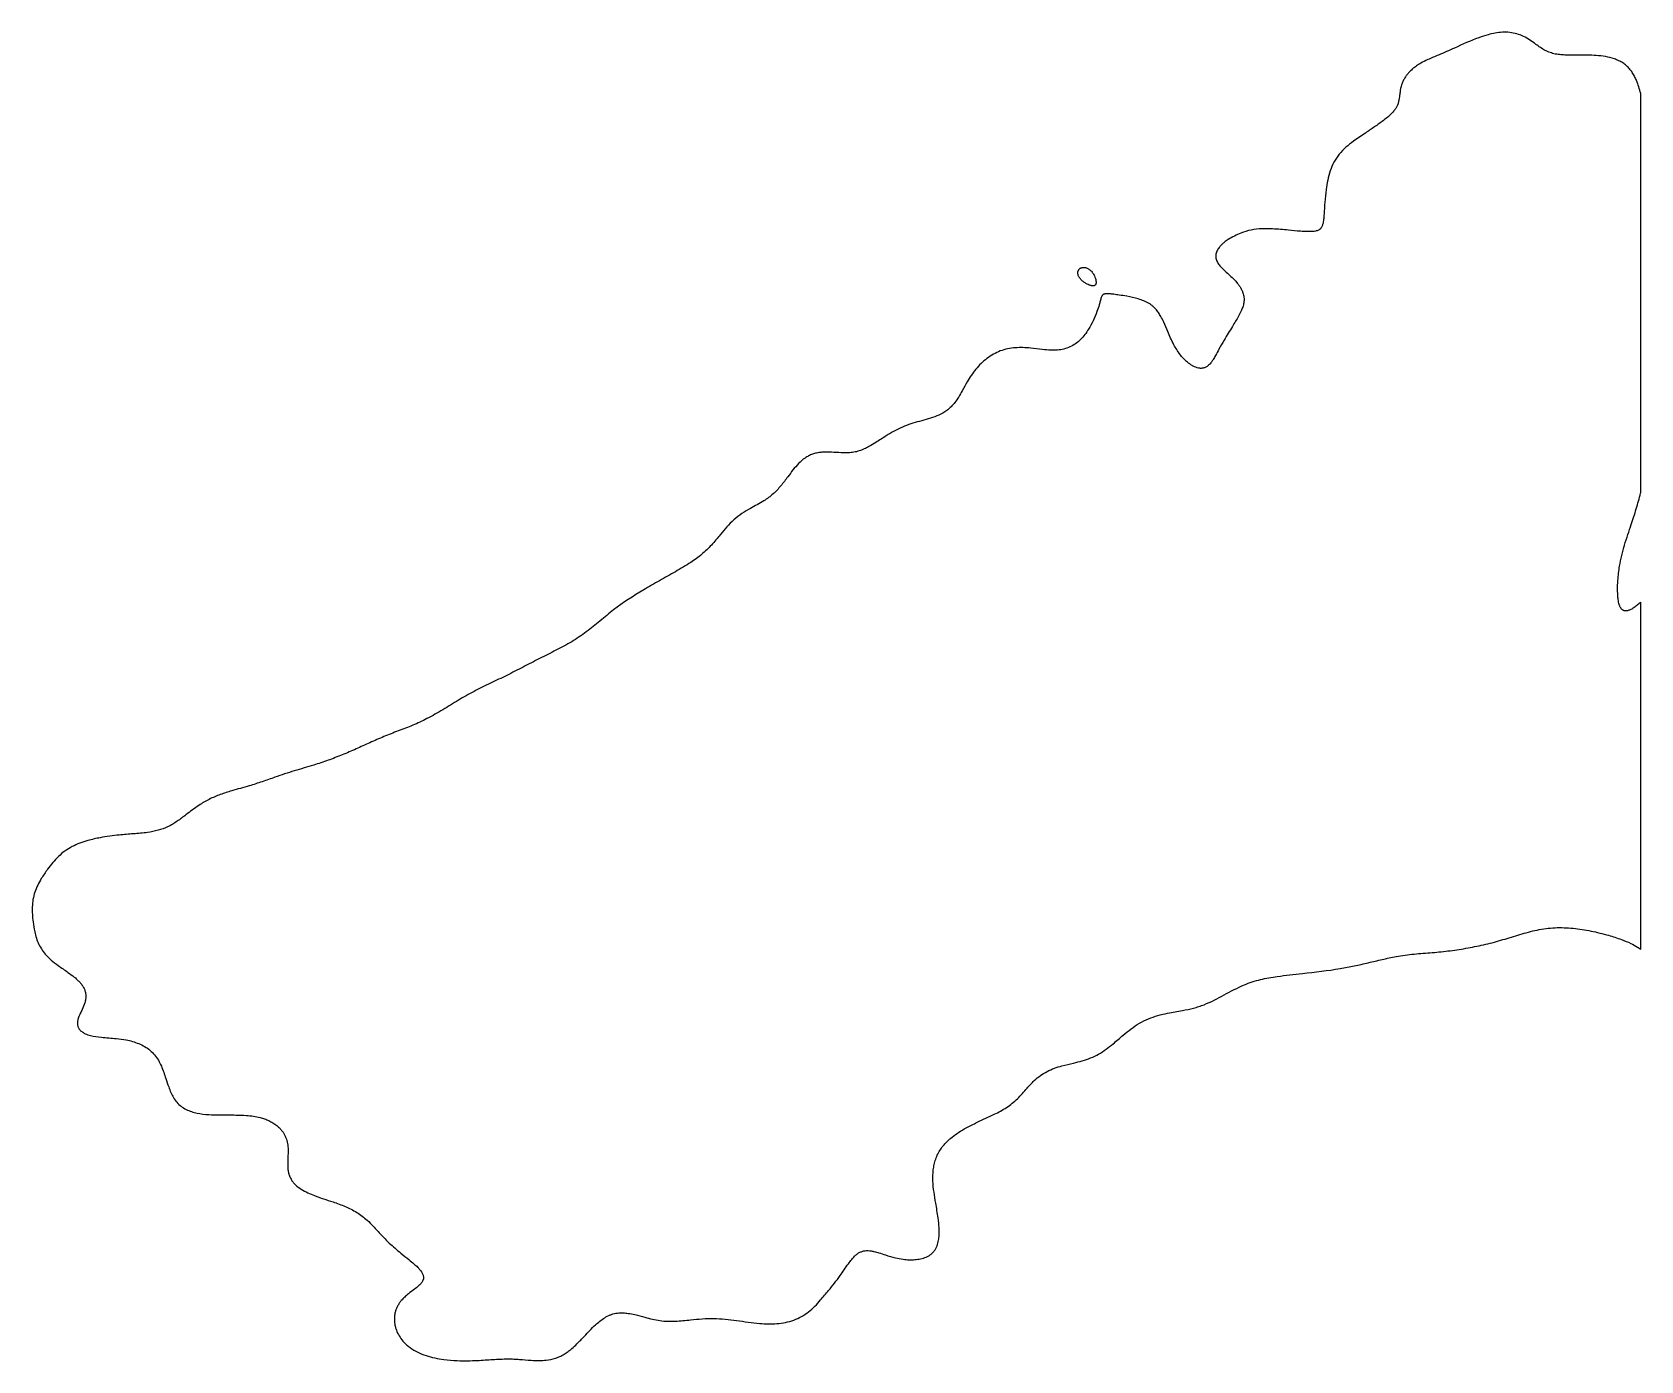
# Model space of a CAD drawing. Header units: millimetres. Extents: x 16 to 180, y -138 to -2.
import ezdxf

# ---------------------------------------------------------------- set-up
doc = ezdxf.new("R2010")
doc.units = ezdxf.units.MM
doc.layers.add('outline', color=7, linetype='Continuous')

msp = doc.modelspace()

# ---------------------------------------------------------------- linework, layer by layer
at = {"layer": 'outline'}
for p, q in [((180, -49.26), (180, -8.55)), ((180, -95.98), (180, -60.52))]:
    msp.add_line(p, q, dxfattribs=at)
for points, knots in [([(180, -8.55), (179.93, -8.32), (179.86, -8.09), (179.72, -7.65), (179.64, -7.44), (179.5, -7.09), (179.43, -6.95), (179.29, -6.67), (179.21, -6.54), (179.05, -6.28), (178.95, -6.15), (178.75, -5.92), (178.64, -5.81), (178.41, -5.6), (178.28, -5.51), (178.02, -5.34), (177.88, -5.26), (177.6, -5.13), (177.45, -5.07), (177, -4.91), (176.7, -4.84), (175.77, -4.67), (175.14, -4.64), (174.08, -4.62), (173.66, -4.63), (172.95, -4.63), (172.67, -4.64), (172.2, -4.62), (172.01, -4.61), (171.64, -4.58), (171.45, -4.55), (171.08, -4.48), (170.9, -4.43), (170.55, -4.3), (170.38, -4.23), (169.89, -3.97), (169.58, -3.75), (169.08, -3.38), (168.88, -3.23), (168.47, -2.96), (168.25, -2.83), (167.81, -2.61), (167.57, -2.52), (167.1, -2.39), (166.85, -2.34), (166.36, -2.29), (166.11, -2.28), (165.61, -2.31), (165.36, -2.33), (164.87, -2.42), (164.63, -2.48), (164.07, -2.63), (163.75, -2.74), (162.6, -3.16), (161.78, -3.53), (160.7, -4.03), (160.42, -4.15), (159.88, -4.39), (159.6, -4.51), (158.96, -4.77), (158.59, -4.92), (157.99, -5.2), (157.75, -5.32), (157.37, -5.54), (157.22, -5.63), (156.93, -5.84), (156.79, -5.94), (156.52, -6.18), (156.39, -6.3), (156.2, -6.52), (156.12, -6.62), (155.98, -6.81), (155.91, -6.91), (155.79, -7.11), (155.74, -7.22), (155.64, -7.44), (155.6, -7.55), (155.48, -7.9), (155.43, -8.15), (155.38, -8.56), (155.36, -8.72), (155.32, -8.99), (155.31, -9.09), (155.27, -9.3), (155.25, -9.4), (155.19, -9.61), (155.15, -9.7), (155.06, -9.89), (155.01, -9.99), (154.9, -10.16), (154.84, -10.24), (154.64, -10.49), (154.49, -10.64), (154.13, -10.97), (153.92, -11.14), (153.4, -11.54), (153.1, -11.75), (152.48, -12.17), (152.17, -12.38), (151.45, -12.86), (151.04, -13.13), (150.37, -13.62), (150.12, -13.82), (149.63, -14.26), (149.4, -14.5), (148.99, -15), (148.81, -15.27), (148.49, -15.84), (148.37, -16.14), (148.16, -16.76), (148.08, -17.08), (147.94, -17.71), (147.89, -18.04), (147.79, -18.79), (147.74, -19.23), (147.69, -19.96), (147.67, -20.26), (147.64, -20.74), (147.63, -20.94), (147.61, -21.26), (147.59, -21.39), (147.57, -21.61), (147.55, -21.69), (147.52, -21.84), (147.51, -21.89), (147.48, -21.98), (147.47, -22.02), (147.44, -22.09), (147.43, -22.13), (147.39, -22.2), (147.37, -22.23), (147.34, -22.28), (147.32, -22.3), (147.29, -22.34), (147.27, -22.36), (147.23, -22.4), (147.21, -22.41), (147.15, -22.46), (147.11, -22.49), (147.02, -22.53), (146.97, -22.55), (146.87, -22.58), (146.82, -22.6), (146.67, -22.63), (146.57, -22.64), (146.27, -22.66), (146.06, -22.66), (145.65, -22.65), (145.45, -22.64), (144.83, -22.59), (144.42, -22.55), (143.47, -22.46), (142.92, -22.41), (142.01, -22.36), (141.64, -22.35), (140.91, -22.39), (140.55, -22.43), (139.83, -22.57), (139.49, -22.68), (138.92, -22.9), (138.7, -23), (138.26, -23.22), (138.05, -23.34), (137.71, -23.56), (137.58, -23.65), (137.37, -23.82), (137.29, -23.89), (137.13, -24.04), (137.05, -24.12), (136.94, -24.26), (136.89, -24.31), (136.81, -24.43), (136.77, -24.49), (136.7, -24.62), (136.67, -24.68), (136.62, -24.82), (136.6, -24.89), (136.58, -25.03), (136.57, -25.1), (136.57, -25.24), (136.58, -25.31), (136.61, -25.45), (136.63, -25.52), (136.68, -25.66), (136.71, -25.72), (136.78, -25.85), (136.82, -25.91), (136.95, -26.09), (137.04, -26.2), (137.27, -26.44), (137.4, -26.58), (137.69, -26.84), (137.83, -26.97), (138.16, -27.27), (138.35, -27.45), (138.64, -27.76), (138.75, -27.89), (138.92, -28.12), (138.99, -28.21), (139.11, -28.4), (139.17, -28.5), (139.27, -28.71), (139.31, -28.81), (139.37, -28.99), (139.39, -29.06), (139.43, -29.21), (139.44, -29.29), (139.46, -29.44), (139.47, -29.51), (139.47, -29.67), (139.46, -29.74), (139.45, -29.89), (139.44, -29.97), (139.39, -30.19), (139.34, -30.33), (139.18, -30.76), (139.04, -31.03), (138.7, -31.65), (138.49, -32), (137.99, -32.81), (137.71, -33.27), (137.25, -34.05), (137.08, -34.36), (136.78, -34.89), (136.67, -35.1), (136.47, -35.45), (136.39, -35.59), (136.25, -35.81), (136.19, -35.9), (136.09, -36.04), (136.04, -36.1), (135.95, -36.21), (135.9, -36.26), (135.81, -36.34), (135.77, -36.37), (135.7, -36.42), (135.66, -36.45), (135.58, -36.5), (135.53, -36.52), (135.45, -36.56), (135.4, -36.57), (135.31, -36.6), (135.27, -36.61), (135.17, -36.62), (135.13, -36.63), (135.03, -36.63), (134.98, -36.63), (134.84, -36.62), (134.75, -36.6), (134.57, -36.54), (134.48, -36.51), (134.31, -36.43), (134.23, -36.39), (133.98, -36.24), (133.83, -36.13), (133.54, -35.89), (133.4, -35.76), (133.14, -35.48), (133.02, -35.34), (132.68, -34.88), (132.48, -34.56), (132.06, -33.78), (131.86, -33.32), (131.53, -32.54), (131.4, -32.23), (131.17, -31.72), (131.07, -31.51), (130.88, -31.19), (130.8, -31.06), (130.64, -30.81), (130.54, -30.69), (130.38, -30.51), (130.31, -30.43), (130.16, -30.3), (130.09, -30.23), (129.93, -30.11), (129.85, -30.06), (129.59, -29.9), (129.41, -29.81), (129.04, -29.66), (128.85, -29.6), (128.27, -29.43), (127.88, -29.34), (127.23, -29.22), (126.96, -29.18), (126.52, -29.12), (126.35, -29.09), (126.05, -29.05), (125.94, -29.04), (125.74, -29.02), (125.66, -29.02), (125.53, -29.01), (125.48, -29.01), (125.39, -29.01), (125.35, -29.02), (125.29, -29.02), (125.27, -29.02), (125.23, -29.03), (125.2, -29.04), (125.16, -29.05), (125.14, -29.06), (125.09, -29.08), (125.07, -29.09), (125.04, -29.12), (125.02, -29.13), (124.99, -29.17), (124.97, -29.19), (124.95, -29.23), (124.93, -29.25), (124.9, -29.31), (124.88, -29.35), (124.83, -29.51), (124.8, -29.64), (124.73, -29.88), (124.7, -30), (124.6, -30.37), (124.52, -30.6), (124.32, -31.15), (124.19, -31.46), (123.9, -32.06), (123.74, -32.35), (123.45, -32.82), (123.33, -33.01), (123.06, -33.36), (122.91, -33.53), (122.6, -33.84), (122.43, -33.98), (122.07, -34.24), (121.88, -34.35), (121.48, -34.53), (121.27, -34.6), (120.84, -34.71), (120.63, -34.75), (120.18, -34.78), (119.96, -34.79), (119.44, -34.76), (119.15, -34.73), (118.46, -34.65), (118.06, -34.6), (117.41, -34.53), (117.14, -34.52), (116.62, -34.5), (116.35, -34.51), (115.83, -34.55), (115.57, -34.58), (115.05, -34.69), (114.8, -34.76), (114.31, -34.95), (114.08, -35.06), (113.62, -35.32), (113.4, -35.46), (112.98, -35.78), (112.78, -35.95), (112.4, -36.31), (112.23, -36.51), (111.73, -37.12), (111.45, -37.56), (111, -38.31), (110.84, -38.62), (110.55, -39.13), (110.43, -39.34), (110.19, -39.73), (110.06, -39.93), (109.82, -40.24), (109.72, -40.36), (109.51, -40.58), (109.39, -40.69), (109.16, -40.89), (109.03, -40.98), (108.64, -41.24), (108.37, -41.38), (107.8, -41.61), (107.5, -41.71), (106.91, -41.88), (106.61, -41.96), (106.01, -42.13), (105.71, -42.21), (105.13, -42.4), (104.84, -42.51), (104.27, -42.76), (103.99, -42.89), (103.45, -43.19), (103.18, -43.35), (102.56, -43.74), (102.21, -43.97), (101.63, -44.34), (101.39, -44.49), (100.98, -44.71), (100.82, -44.79), (100.48, -44.94), (100.31, -45.01), (99.95, -45.12), (99.77, -45.17), (99.41, -45.23), (99.22, -45.25), (98.79, -45.27), (98.55, -45.26), (97.97, -45.24), (97.64, -45.21), (97.1, -45.19), (96.88, -45.18), (96.52, -45.19), (96.37, -45.2), (96.08, -45.23), (95.94, -45.25), (95.65, -45.31), (95.52, -45.35), (95.24, -45.45), (95.11, -45.5), (94.85, -45.64), (94.73, -45.71), (94.37, -45.96), (94.16, -46.15), (93.54, -46.77), (93.2, -47.24), (92.62, -48.02), (92.39, -48.33), (91.89, -48.93), (91.63, -49.21), (91.05, -49.72), (90.74, -49.95), (89.97, -50.44), (89.5, -50.68), (88.75, -51.1), (88.45, -51.27), (87.87, -51.66), (87.6, -51.87), (87.09, -52.33), (86.85, -52.58), (86.39, -53.09), (86.17, -53.36), (85.66, -53.98), (85.37, -54.34), (84.74, -55.02), (84.41, -55.33), (83.7, -55.92), (83.33, -56.19), (82.43, -56.79), (81.9, -57.1), (80.82, -57.71), (80.28, -58.01), (79.19, -58.63), (78.66, -58.95), (77.07, -59.9), (76.02, -60.55), (74.57, -61.67), (74.12, -62.06), (73.21, -62.82), (72.74, -63.19), (71.79, -63.91), (71.29, -64.25), (70.51, -64.71), (70.25, -64.86), (69.71, -65.15), (69.44, -65.29), (68.61, -65.72), (68.05, -66), (66.93, -66.56), (66.37, -66.85), (65.53, -67.29), (65.25, -67.43), (64.7, -67.72), (64.42, -67.86), (63.59, -68.27), (63.03, -68.53), (61.91, -69.07), (61.36, -69.34), (60.54, -69.77), (60.26, -69.92), (59.73, -70.22), (59.46, -70.38), (58.66, -70.86), (58.14, -71.19), (57.08, -71.82), (56.54, -72.13), (55.75, -72.54), (55.51, -72.66), (55.03, -72.88), (54.78, -72.99), (54.05, -73.3), (53.55, -73.48), (52.56, -73.86), (52.07, -74.05), (51.1, -74.45), (50.63, -74.66), (49.68, -75.08), (49.21, -75.3), (48.28, -75.72), (47.81, -75.92), (46.85, -76.31), (46.37, -76.5), (45.65, -76.76), (45.4, -76.84), (44.91, -77.01), (44.66, -77.08), (43.76, -77.36), (43.09, -77.55), (42.1, -77.85), (41.77, -77.95), (41.11, -78.17), (40.78, -78.29), (40.02, -78.56), (39.59, -78.71), (38.71, -79.01), (38.27, -79.15), (37.23, -79.46), (36.64, -79.62), (35.65, -79.91), (35.26, -80.03), (34.49, -80.31), (34.11, -80.47), (33.38, -80.85), (33.02, -81.05), (32.45, -81.43), (32.23, -81.59), (31.79, -81.91), (31.57, -82.08), (31.06, -82.47), (30.77, -82.69), (30.32, -83), (30.17, -83.1), (29.86, -83.28), (29.7, -83.37), (29.21, -83.6), (28.86, -83.73), (28.16, -83.92), (27.8, -83.99), (26.96, -84.11), (26.48, -84.15), (25.75, -84.2), (25.51, -84.22), (25.02, -84.26), (24.78, -84.28), (23.89, -84.37), (23.25, -84.46), (22.19, -84.66), (21.76, -84.75), (21.07, -84.95), (20.79, -85.04), (20.25, -85.24), (19.99, -85.36), (19.48, -85.63), (19.24, -85.78), (18.77, -86.11), (18.55, -86.3), (17.93, -86.9), (17.57, -87.34), (17, -88.11), (16.79, -88.43), (16.45, -88.98), (16.33, -89.21), (16.1, -89.67), (16, -89.9), (15.84, -90.39), (15.78, -90.63), (15.69, -91.14), (15.67, -91.39), (15.65, -91.91), (15.66, -92.16), (15.68, -92.67), (15.71, -92.93), (15.78, -93.52), (15.83, -93.86), (15.96, -94.41), (16.02, -94.63), (16.16, -95.06), (16.24, -95.28), (16.44, -95.68), (16.56, -95.88), (16.81, -96.26), (16.95, -96.43), (17.26, -96.77), (17.42, -96.93), (17.82, -97.28), (18.07, -97.46), (18.64, -97.88), (18.98, -98.1), (19.53, -98.49), (19.75, -98.65), (20.1, -98.94), (20.23, -99.06), (20.44, -99.27), (20.52, -99.36), (20.68, -99.54), (20.75, -99.64), (20.88, -99.84), (20.94, -99.94), (21.03, -100.16), (21.07, -100.28), (21.12, -100.51), (21.13, -100.63), (21.13, -100.87), (21.13, -100.99), (21.09, -101.22), (21.06, -101.34), (20.96, -101.68), (20.87, -101.9), (20.7, -102.27), (20.63, -102.41), (20.51, -102.65), (20.47, -102.75), (20.4, -102.91), (20.38, -102.98), (20.33, -103.11), (20.32, -103.18), (20.29, -103.3), (20.28, -103.35), (20.27, -103.44), (20.27, -103.49), (20.27, -103.58), (20.27, -103.63), (20.29, -103.72), (20.29, -103.77), (20.32, -103.86), (20.34, -103.91), (20.37, -103.99), (20.4, -104.03), (20.45, -104.11), (20.47, -104.15), (20.53, -104.22), (20.57, -104.26), (20.67, -104.36), (20.75, -104.41), (20.9, -104.51), (20.99, -104.56), (21.25, -104.68), (21.43, -104.74), (21.98, -104.88), (22.35, -104.93), (23.23, -105.02), (23.74, -105.05), (24.58, -105.13), (24.92, -105.17), (25.47, -105.28), (25.69, -105.33), (26.12, -105.46), (26.33, -105.53), (26.75, -105.7), (26.95, -105.8), (27.34, -106.02), (27.52, -106.15), (27.86, -106.44), (28.02, -106.6), (28.31, -106.94), (28.43, -107.13), (28.66, -107.51), (28.76, -107.71), (29.03, -108.33), (29.17, -108.76), (29.4, -109.47), (29.5, -109.76), (29.67, -110.23), (29.74, -110.42), (29.9, -110.78), (29.99, -110.96), (30.2, -111.3), (30.31, -111.46), (30.57, -111.76), (30.72, -111.9), (31.03, -112.14), (31.2, -112.25), (31.55, -112.43), (31.73, -112.5), (32.11, -112.63), (32.31, -112.68), (32.89, -112.8), (33.29, -112.84), (34.08, -112.89), (34.48, -112.9), (35.41, -112.91), (35.94, -112.9), (36.83, -112.92), (37.19, -112.93), (37.78, -112.97), (38.02, -113), (38.49, -113.07), (38.72, -113.11), (39.1, -113.21), (39.25, -113.25), (39.55, -113.36), (39.7, -113.42), (39.98, -113.55), (40.12, -113.63), (40.39, -113.8), (40.52, -113.89), (40.76, -114.09), (40.88, -114.19), (41.06, -114.38), (41.12, -114.46), (41.25, -114.63), (41.31, -114.72), (41.42, -114.9), (41.47, -114.99), (41.56, -115.18), (41.6, -115.28), (41.69, -115.58), (41.74, -115.78), (41.79, -116.2), (41.8, -116.41), (41.8, -116.9), (41.78, -117.18), (41.76, -117.65), (41.76, -117.84), (41.76, -118.15), (41.77, -118.27), (41.79, -118.52), (41.81, -118.64), (41.86, -118.89), (41.9, -119.01), (41.98, -119.24), (42.04, -119.35), (42.16, -119.57), (42.23, -119.67), (42.38, -119.87), (42.47, -119.96), (42.74, -120.21), (42.94, -120.36), (43.36, -120.63), (43.58, -120.74), (44.03, -120.96), (44.25, -121.05), (45.11, -121.38), (45.75, -121.58), (46.81, -121.93), (47.23, -122.09), (48.04, -122.43), (48.44, -122.63), (49.19, -123.09), (49.54, -123.36), (50.09, -123.85), (50.3, -124.06), (50.77, -124.56), (51.03, -124.86), (51.57, -125.44), (51.85, -125.72), (52.52, -126.35), (52.92, -126.69), (53.59, -127.24), (53.87, -127.46), (54.32, -127.83), (54.5, -127.98), (54.79, -128.24), (54.91, -128.34), (55.09, -128.52), (55.16, -128.6), (55.28, -128.73), (55.32, -128.78), (55.4, -128.89), (55.44, -128.95), (55.5, -129.05), (55.52, -129.09), (55.56, -129.17), (55.58, -129.22), (55.6, -129.29), (55.61, -129.32), (55.62, -129.38), (55.63, -129.41), (55.64, -129.47), (55.64, -129.5), (55.64, -129.56), (55.63, -129.59), (55.63, -129.65), (55.62, -129.68), (55.6, -129.74), (55.59, -129.77), (55.56, -129.86), (55.53, -129.91), (55.48, -130), (55.45, -130.03), (55.39, -130.11), (55.36, -130.15), (55.27, -130.24), (55.22, -130.29), (55.02, -130.47), (54.87, -130.59), (54.51, -130.86), (54.3, -131.01), (53.97, -131.28), (53.84, -131.39), (53.59, -131.63), (53.48, -131.75), (53.29, -131.96), (53.22, -132.05), (53.09, -132.24), (53.04, -132.34), (52.93, -132.53), (52.88, -132.64), (52.8, -132.85), (52.77, -132.95), (52.71, -133.17), (52.69, -133.28), (52.66, -133.5), (52.66, -133.61), (52.65, -133.84), (52.66, -133.95), (52.68, -134.17), (52.7, -134.28), (52.74, -134.51), (52.77, -134.61), (52.87, -134.93), (52.96, -135.14), (53.17, -135.53), (53.29, -135.71), (53.57, -136.07), (53.73, -136.23), (54.01, -136.48), (54.13, -136.58), (54.51, -136.85), (54.77, -137.01), (55.32, -137.28), (55.61, -137.4), (56.19, -137.59), (56.49, -137.67), (57.09, -137.8), (57.4, -137.85), (58.16, -137.95), (58.62, -137.99), (59.42, -138.02), (59.77, -138.02), (60.46, -138.01), (60.8, -138), (61.66, -137.96), (62.18, -137.92), (63.23, -137.86), (63.75, -137.83), (64.47, -137.83), (64.66, -137.83), (65.05, -137.85), (65.25, -137.86), (65.84, -137.9), (66.23, -137.94), (66.92, -137.99), (67.21, -138), (67.72, -137.99), (67.94, -137.98), (68.48, -137.92), (68.8, -137.86), (69.26, -137.71), (69.41, -137.65), (69.71, -137.52), (69.85, -137.44), (70.13, -137.27), (70.27, -137.18), (70.53, -136.99), (70.66, -136.89), (70.97, -136.62), (71.14, -136.45), (71.57, -136.03), (71.82, -135.77), (72.44, -135.11), (72.8, -134.72), (73.49, -134.09), (73.8, -133.83), (74.32, -133.51), (74.5, -133.41), (74.79, -133.3), (74.89, -133.26), (75.09, -133.21), (75.19, -133.18), (75.39, -133.15), (75.5, -133.14), (75.76, -133.12), (75.91, -133.12), (76.22, -133.14), (76.38, -133.15), (76.77, -133.21), (77, -133.25), (77.57, -133.39), (77.91, -133.48), (78.76, -133.71), (79.27, -133.84), (80.31, -133.99), (80.83, -134), (81.88, -133.95), (82.4, -133.89), (83.32, -133.8), (83.71, -133.76), (84.49, -133.7), (84.89, -133.68), (86.06, -133.71), (86.84, -133.8), (88.41, -134.01), (89.19, -134.13), (90.57, -134.25), (91.16, -134.26), (92.04, -134.19), (92.33, -134.16), (92.91, -134.04), (93.19, -133.96), (93.74, -133.76), (94, -133.64), (94.51, -133.35), (94.75, -133.19), (95.2, -132.83), (95.41, -132.64), (95.82, -132.24), (96.01, -132.02), (96.48, -131.49), (96.75, -131.17), (97.22, -130.59), (97.43, -130.34), (97.82, -129.84), (98.01, -129.58), (98.33, -129.12), (98.47, -128.92), (98.75, -128.51), (98.89, -128.31), (99.15, -127.96), (99.26, -127.81), (99.47, -127.55), (99.56, -127.45), (99.73, -127.27), (99.81, -127.2), (99.98, -127.07), (100.06, -127.02), (100.25, -126.92), (100.34, -126.88), (100.54, -126.81), (100.65, -126.79), (100.85, -126.77), (100.96, -126.76), (101.17, -126.77), (101.27, -126.78), (101.48, -126.82), (101.59, -126.84), (101.84, -126.9), (102, -126.94), (102.38, -127.05), (102.6, -127.13), (103.17, -127.31), (103.51, -127.41), (104.11, -127.55), (104.38, -127.61), (104.84, -127.67), (105.04, -127.69), (105.43, -127.71), (105.63, -127.7), (106.03, -127.67), (106.23, -127.64), (106.61, -127.56), (106.8, -127.5), (107.08, -127.38), (107.17, -127.34), (107.34, -127.24), (107.42, -127.18), (107.58, -127.06), (107.65, -126.99), (107.78, -126.84), (107.84, -126.76), (107.95, -126.6), (108, -126.51), (108.08, -126.33), (108.12, -126.24), (108.18, -126.05), (108.21, -125.95), (108.25, -125.75), (108.27, -125.66), (108.3, -125.41), (108.31, -125.26), (108.32, -124.88), (108.32, -124.66), (108.29, -124.09), (108.25, -123.76), (108.14, -122.92), (108.05, -122.41), (107.9, -121.54), (107.84, -121.17), (107.74, -120.41), (107.69, -120.04), (107.66, -119.28), (107.67, -118.9), (107.74, -118.34), (107.77, -118.15), (107.85, -117.78), (107.9, -117.6), (108.03, -117.24), (108.1, -117.07), (108.27, -116.73), (108.37, -116.57), (108.58, -116.25), (108.69, -116.1), (108.94, -115.81), (109.07, -115.68), (109.34, -115.41), (109.48, -115.29), (109.85, -114.99), (110.09, -114.83), (110.56, -114.52), (110.81, -114.37), (111.43, -114.03), (111.81, -113.84), (112.78, -113.38), (113.37, -113.12), (114.38, -112.62), (114.8, -112.4), (115.4, -112), (115.59, -111.86), (115.97, -111.57), (116.15, -111.41), (116.49, -111.07), (116.66, -110.9), (116.98, -110.54), (117.14, -110.36), (117.53, -109.91), (117.77, -109.64), (118.23, -109.21), (118.44, -109.03), (118.87, -108.72), (119.1, -108.58), (119.58, -108.33), (119.83, -108.22), (120.34, -108.04), (120.6, -107.96), (121.25, -107.78), (121.65, -107.69), (122.64, -107.46), (123.23, -107.3), (124.07, -106.97), (124.35, -106.85), (124.87, -106.55), (125.13, -106.38), (125.61, -106.02), (125.85, -105.83), (126.43, -105.34), (126.77, -105.04), (127.64, -104.31), (128.19, -103.89), (129.07, -103.37), (129.37, -103.22), (130, -102.95), (130.33, -102.84), (130.99, -102.65), (131.32, -102.58), (132.16, -102.41), (132.67, -102.33), (133.55, -102.16), (133.93, -102.09), (134.48, -101.94), (134.66, -101.89), (135.02, -101.77), (135.2, -101.71), (136.09, -101.36), (136.76, -101.01), (138.11, -100.28), (138.79, -99.91), (139.76, -99.5), (140.03, -99.4), (140.58, -99.22), (140.86, -99.14), (141.71, -98.94), (142.28, -98.84), (143.71, -98.63), (144.57, -98.55), (146.72, -98.31), (148.01, -98.16), (149.77, -97.87), (150.25, -97.78), (151.21, -97.58), (151.68, -97.47), (152.63, -97.24), (153.1, -97.13), (154.05, -96.91), (154.52, -96.8), (155.61, -96.61), (156.23, -96.53), (157.45, -96.41), (158.07, -96.36), (159.3, -96.26), (159.91, -96.2), (161.14, -96.05), (161.74, -95.95), (162.95, -95.73), (163.55, -95.61), (164.75, -95.33), (165.33, -95.17), (166.49, -94.82), (167.07, -94.64), (168.23, -94.3), (168.81, -94.13), (169.7, -93.95), (170.01, -93.89), (170.62, -93.82), (170.93, -93.79), (171.85, -93.75), (172.47, -93.77), (173.7, -93.89), (174.31, -93.99), (175.51, -94.24), (176.11, -94.38), (177.14, -94.68), (177.58, -94.82), (178.34, -95.1), (178.66, -95.23), (179.21, -95.48), (179.44, -95.61), (179.77, -95.82), (179.89, -95.9), (180, -95.98)], [0, 0, 0, 0, 0.716461, 0.716461, 1.393581, 1.393581, 1.854628, 1.854628, 2.317416, 2.317416, 2.782137, 2.782137, 3.249031, 3.249031, 3.718309, 3.718309, 4.189824, 4.189824, 4.663039, 4.663039, 5.606597, 5.606597, 7.497943, 7.497943, 8.769934, 8.769934, 9.617523, 9.617523, 10.181799, 10.181799, 10.744815, 10.744815, 11.306169, 11.306169, 11.866583, 11.866583, 12.982008, 12.982008, 13.729601, 13.729601, 14.475477, 14.475477, 15.219846, 15.219846, 15.965081, 15.965081, 16.711661, 16.711661, 17.458669, 17.458669, 18.207221, 18.207221, 19.207425, 19.207425, 21.893068, 21.893068, 22.791338, 22.791338, 23.684956, 23.684956, 24.878081, 24.878081, 25.67258, 25.67258, 26.202822, 26.202822, 26.734402, 26.734402, 27.268371, 27.268371, 27.624756, 27.624756, 27.982449, 27.982449, 28.341634, 28.341634, 28.702429, 28.702429, 29.449369, 29.449369, 29.938993, 29.938993, 30.259171, 30.259171, 30.576713, 30.576713, 30.891234, 30.891234, 31.20376, 31.20376, 31.516633, 31.516633, 32.142178, 32.142178, 32.977837, 32.977837, 34.096821, 34.096821, 35.210698, 35.210698, 36.695148, 36.695148, 37.681511, 37.681511, 38.662341, 38.662341, 39.638177, 39.638177, 40.616566, 40.616566, 41.592428, 41.592428, 42.571222, 42.571222, 43.889834, 43.889834, 44.77029, 44.77029, 45.356857, 45.356857, 45.747436, 45.747436, 46.007536, 46.007536, 46.180859, 46.180859, 46.296445, 46.296445, 46.411858, 46.411858, 46.527031, 46.527031, 46.603996, 46.603996, 46.680928, 46.680928, 46.757857, 46.757857, 46.91049, 46.91049, 47.063878, 47.063878, 47.217773, 47.217773, 47.525279, 47.525279, 48.140083, 48.140083, 48.755143, 48.755143, 49.98613, 49.98613, 51.635262, 51.635262, 52.732779, 52.732779, 53.825811, 53.825811, 54.918218, 54.918218, 55.648912, 55.648912, 56.378374, 56.378374, 56.864896, 56.864896, 57.189475, 57.189475, 57.513527, 57.513527, 57.729817, 57.729817, 57.945784, 57.945784, 58.161225, 58.161225, 58.375886, 58.375886, 58.590017, 58.590017, 58.804527, 58.804527, 59.019681, 59.019681, 59.235449, 59.235449, 59.451677, 59.451677, 59.883353, 59.883353, 60.461548, 60.461548, 61.03922, 61.03922, 61.80858, 61.80858, 62.320964, 62.320964, 62.662842, 62.662842, 63.00432, 63.00432, 63.345265, 63.345265, 63.573088, 63.573088, 63.800797, 63.800797, 64.02843, 64.02843, 64.256057, 64.256057, 64.483759, 64.483759, 64.937811, 64.937811, 65.848253, 65.848253, 67.066941, 67.066941, 68.691836, 68.691836, 69.774819, 69.774819, 70.49693, 70.49693, 70.977743, 70.977743, 71.29789, 71.29789, 71.51133, 71.51133, 71.724332, 71.724332, 71.866548, 71.866548, 72.008621, 72.008621, 72.150559, 72.150559, 72.292401, 72.292401, 72.43421, 72.43421, 72.576048, 72.576048, 72.717987, 72.717987, 73.000054, 73.000054, 73.283565, 73.283565, 73.567783, 73.567783, 74.134151, 74.134151, 74.702232, 74.702232, 75.271127, 75.271127, 76.404848, 76.404848, 77.923861, 77.923861, 78.938078, 78.938078, 79.612968, 79.612968, 80.062759, 80.062759, 80.511709, 80.511709, 80.81159, 80.81159, 81.111413, 81.111413, 81.411343, 81.411343, 82.009338, 82.009338, 82.609803, 82.609803, 83.810354, 83.810354, 84.611244, 84.611244, 85.144951, 85.144951, 85.500679, 85.500679, 85.737735, 85.737735, 85.895677, 85.895677, 86.000933, 86.000933, 86.071122, 86.071122, 86.141161, 86.141161, 86.210964, 86.210964, 86.280551, 86.280551, 86.350155, 86.350155, 86.419998, 86.419998, 86.490083, 86.490083, 86.630144, 86.630144, 87.008217, 87.008217, 87.386016, 87.386016, 88.142745, 88.142745, 89.141289, 89.141289, 90.138122, 90.138122, 90.803132, 90.803132, 91.4666, 91.4666, 92.127891, 92.127891, 92.787894, 92.787894, 93.449145, 93.449145, 94.112993, 94.112993, 94.779172, 94.779172, 95.670733, 95.670733, 96.861533, 96.861533, 97.652995, 97.652995, 98.442897, 98.442897, 99.230733, 99.230733, 100.016582, 100.016582, 100.803081, 100.803081, 101.58968, 101.58968, 102.376469, 102.376469, 103.163999, 103.163999, 104.735081, 104.735081, 105.789418, 105.789418, 106.49184, 106.49184, 107.192101, 107.192101, 107.659082, 107.659082, 108.125529, 108.125529, 108.59189, 108.59189, 109.517724, 109.517724, 110.446213, 110.446213, 111.377762, 111.377762, 112.299153, 112.299153, 113.2276, 113.2276, 114.158824, 114.158824, 115.090319, 115.090319, 116.343488, 116.343488, 117.178135, 117.178135, 117.734118, 117.734118, 118.289554, 118.289554, 118.844344, 118.844344, 119.39971, 119.39971, 120.140401, 120.140401, 121.126289, 121.126289, 121.780795, 121.780795, 122.217038, 122.217038, 122.652283, 122.652283, 123.08664, 123.08664, 123.52068, 123.52068, 123.955922, 123.955922, 124.821418, 124.821418, 126.563928, 126.563928, 127.730984, 127.730984, 128.891442, 128.891442, 130.052846, 130.052846, 131.615698, 131.615698, 132.653488, 132.653488, 133.687413, 133.687413, 134.722146, 134.722146, 135.755989, 135.755989, 137.139993, 137.139993, 138.518291, 138.518291, 139.899682, 139.899682, 141.747367, 141.747367, 143.622181, 143.622181, 145.487126, 145.487126, 149.183982, 149.183982, 150.970721, 150.970721, 152.754919, 152.754919, 154.558332, 154.558332, 155.468306, 155.468306, 156.386325, 156.386325, 158.268119, 158.268119, 160.156237, 160.156237, 161.096257, 161.096257, 162.030633, 162.030633, 163.885738, 163.885738, 165.737993, 165.737993, 166.665431, 166.665431, 167.594846, 167.594846, 169.452906, 169.452906, 171.309298, 171.309298, 172.113225, 172.113225, 172.913987, 172.913987, 174.50337, 174.50337, 176.080446, 176.080446, 177.648866, 177.648866, 179.190682, 179.190682, 180.731123, 180.731123, 182.275781, 182.275781, 183.050698, 183.050698, 183.828058, 183.828058, 185.896621, 185.896621, 186.935674, 186.935674, 187.976587, 187.976587, 189.363154, 189.363154, 190.751307, 190.751307, 192.60404, 192.60404, 193.837354, 193.837354, 195.067798, 195.067798, 196.298435, 196.298435, 197.121229, 197.121229, 197.943647, 197.943647, 199.040698, 199.040698, 199.584673, 199.584673, 200.128841, 200.128841, 201.216147, 201.216147, 202.308726, 202.308726, 203.767108, 203.767108, 204.497531, 204.497531, 205.229396, 205.229396, 207.175313, 207.175313, 208.473593, 208.473593, 209.339273, 209.339273, 210.203117, 210.203117, 211.065273, 211.065273, 211.928104, 211.928104, 213.648376, 213.648376, 214.802803, 214.802803, 215.572156, 215.572156, 216.339069, 216.339069, 217.104701, 217.104701, 217.872538, 217.872538, 218.639129, 218.639129, 219.405666, 219.405666, 220.431025, 220.431025, 221.114505, 221.114505, 221.796114, 221.796114, 222.476854, 222.476854, 223.157937, 223.157937, 223.840496, 223.840496, 224.751819, 224.751819, 225.969618, 225.969618, 226.780142, 226.780142, 227.320026, 227.320026, 227.680116, 227.680116, 228.039369, 228.039369, 228.396848, 228.396848, 228.753294, 228.753294, 229.110155, 229.110155, 229.468019, 229.468019, 229.827046, 229.827046, 230.544463, 230.544463, 231.025982, 231.025982, 231.346589, 231.346589, 231.5602, 231.5602, 231.773371, 231.773371, 231.91563, 231.91563, 232.057716, 232.057716, 232.199621, 232.199621, 232.341383, 232.341383, 232.48309, 232.48309, 232.624853, 232.624853, 232.76675, 232.76675, 232.908809, 232.908809, 233.191251, 233.191251, 233.475027, 233.475027, 234.041223, 234.041223, 235.177015, 235.177015, 236.700734, 236.700734, 237.713647, 237.713647, 238.388726, 238.388726, 239.062698, 239.062698, 239.734957, 239.734957, 240.405306, 240.405306, 241.074979, 241.074979, 241.746148, 241.746148, 242.419699, 242.419699, 243.769285, 243.769285, 244.67057, 244.67057, 245.27056, 245.27056, 245.868697, 245.868697, 246.464197, 246.464197, 247.057949, 247.057949, 247.652525, 247.652525, 248.249401, 248.249401, 248.848229, 248.848229, 250.041514, 250.041514, 251.232623, 251.232623, 252.835979, 252.835979, 253.903617, 253.903617, 254.61504, 254.61504, 255.325189, 255.325189, 255.799055, 255.799055, 256.272424, 256.272424, 256.745348, 256.745348, 257.218077, 257.218077, 257.690427, 257.690427, 258.006164, 258.006164, 258.32169, 258.32169, 258.636932, 258.636932, 258.952256, 258.952256, 259.578396, 259.578396, 260.208965, 260.208965, 261.052963, 261.052963, 261.61503, 261.61503, 261.989417, 261.989417, 262.362998, 262.362998, 262.735738, 262.735738, 263.108029, 263.108029, 263.480516, 263.480516, 263.85365, 263.85365, 264.597169, 264.597169, 265.343643, 265.343643, 266.087777, 266.087777, 268.09618, 268.09618, 269.429031, 269.429031, 270.753171, 270.753171, 272.074214, 272.074214, 272.962776, 272.962776, 274.148856, 274.148856, 275.333169, 275.333169, 276.907268, 276.907268, 277.957827, 277.957827, 278.658211, 278.658211, 279.125029, 279.125029, 279.436241, 279.436241, 279.643802, 279.643802, 279.850873, 279.850873, 279.989079, 279.989079, 280.126974, 280.126974, 280.21912, 280.21912, 280.311176, 280.311176, 280.403162, 280.403162, 280.495122, 280.495122, 280.587113, 280.587113, 280.679178, 280.679178, 280.861963, 280.861963, 280.984887, 280.984887, 281.148762, 281.148762, 281.367265, 281.367265, 281.947234, 281.947234, 282.716901, 282.716901, 283.229521, 283.229521, 283.737895, 283.737895, 284.077884, 284.077884, 284.416243, 284.416243, 284.753204, 284.753204, 285.089262, 285.089262, 285.425005, 285.425005, 285.760946, 285.760946, 286.097456, 286.097456, 286.434775, 286.434775, 286.773047, 286.773047, 287.436299, 287.436299, 288.107575, 288.107575, 288.785858, 288.785858, 289.243876, 289.243876, 290.16808, 290.16808, 291.091258, 291.091258, 292.014636, 292.014636, 292.938304, 292.938304, 294.321381, 294.321381, 295.357047, 295.357047, 296.388983, 296.388983, 297.949977, 297.949977, 299.520996, 299.520996, 300.1068, 300.1068, 300.695869, 300.695869, 301.879862, 301.879862, 302.756126, 302.756126, 303.41168, 303.41168, 304.383102, 304.383102, 304.873091, 304.873091, 305.362372, 305.362372, 305.851355, 305.851355, 306.340504, 306.340504, 307.069999, 307.069999, 308.154129, 308.154129, 309.757346, 309.757346, 310.968188, 310.968188, 311.585215, 311.585215, 311.896524, 311.896524, 312.208031, 312.208031, 312.519858, 312.519858, 312.987104, 312.987104, 313.455296, 313.455296, 314.15837, 314.15837, 315.216742, 315.216742, 316.801247, 316.801247, 318.366867, 318.366867, 319.947337, 319.947337, 321.127403, 321.127403, 322.304362, 322.304362, 324.658074, 324.658074, 327.035595, 327.035595, 328.805278, 328.805278, 329.688176, 329.688176, 330.566183, 330.566183, 331.438585, 331.438585, 332.30541, 332.30541, 333.167614, 333.167614, 334.026958, 334.026958, 335.293589, 335.293589, 336.265107, 336.265107, 337.208088, 337.208088, 337.954767, 337.954767, 338.69394, 338.69394, 339.255148, 339.255148, 339.676104, 339.676104, 339.991695, 339.991695, 340.306275, 340.306275, 340.620054, 340.620054, 340.933934, 340.933934, 341.248821, 341.248821, 341.564765, 341.564765, 341.881361, 341.881361, 342.356703, 342.356703, 343.070621, 343.070621, 344.139097, 344.139097, 344.937413, 344.937413, 345.535361, 345.535361, 346.132754, 346.132754, 346.72935, 346.72935, 347.323326, 347.323326, 347.622278, 347.622278, 347.920745, 347.920745, 348.218814, 348.218814, 348.516814, 348.516814, 348.815163, 348.815163, 349.114103, 349.114103, 349.413648, 349.413648, 349.713695, 349.713695, 350.163909, 350.163909, 350.840558, 350.840558, 351.857272, 351.857272, 353.384118, 353.384118, 354.521643, 354.521643, 355.659476, 355.659476, 356.790843, 356.790843, 357.359306, 357.359306, 357.927256, 357.927256, 358.494865, 358.494865, 359.062489, 359.062489, 359.630485, 359.630485, 360.199032, 360.199032, 360.768118, 360.768118, 361.620772, 361.620772, 362.475172, 362.475172, 363.757534, 363.757534, 365.685636, 365.685636, 367.126223, 367.126223, 367.84097, 367.84097, 368.556648, 368.556648, 369.27771, 369.27771, 369.999212, 369.999212, 371.081486, 371.081486, 371.890584, 371.890584, 372.698961, 372.698961, 373.509016, 373.509016, 374.321777, 374.321777, 375.54287, 375.54287, 377.361616, 377.361616, 378.268693, 378.268693, 379.175554, 379.175554, 380.086655, 380.086655, 381.456354, 381.456354, 383.500161, 383.500161, 384.526518, 384.526518, 385.554051, 385.554051, 386.583966, 386.583966, 388.129391, 388.129391, 389.271422, 389.271422, 389.840697, 389.840697, 390.407665, 390.407665, 392.696679, 392.696679, 395.009132, 395.009132, 395.87199, 395.87199, 396.739194, 396.739194, 398.476192, 398.476192, 401.079988, 401.079988, 404.968204, 404.968204, 406.432191, 406.432191, 407.893583, 407.893583, 409.353335, 409.353335, 410.814145, 410.814145, 412.668533, 412.668533, 414.521052, 414.521052, 416.370813, 416.370813, 418.211946, 418.211946, 420.058526, 420.058526, 421.884282, 421.884282, 423.693111, 423.693111, 425.510203, 425.510203, 426.431113, 426.431113, 427.360283, 427.360283, 429.209494, 429.209494, 431.057911, 431.057911, 432.903597, 432.903597, 434.286086, 434.286086, 435.32164, 435.32164, 436.097281, 436.097281, 436.516865, 436.516865, 436.516865, 436.516865]), ([(124.21, -28.17), (124.21, -28.17), (124.22, -28.16), (124.23, -28.15), (124.24, -28.14), (124.26, -28.13), (124.27, -28.12), (124.29, -28.1), (124.29, -28.08), (124.31, -28.06), (124.31, -28.05), (124.32, -28.01), (124.33, -27.99), (124.34, -27.95), (124.34, -27.93), (124.34, -27.89), (124.35, -27.87), (124.35, -27.8), (124.34, -27.75), (124.32, -27.61), (124.3, -27.52), (124.25, -27.35), (124.22, -27.26), (124.15, -27.12), (124.13, -27.07), (124.06, -26.96), (124.03, -26.91), (123.96, -26.81), (123.92, -26.76), (123.84, -26.67), (123.79, -26.63), (123.71, -26.56), (123.68, -26.54), (123.61, -26.49), (123.58, -26.47), (123.51, -26.43), (123.47, -26.41), (123.4, -26.38), (123.36, -26.37), (123.28, -26.34), (123.24, -26.33), (123.17, -26.32), (123.14, -26.32), (123.09, -26.32), (123.06, -26.32), (123.01, -26.32), (122.98, -26.32), (122.93, -26.33), (122.9, -26.34), (122.85, -26.35), (122.82, -26.36), (122.77, -26.38), (122.75, -26.4), (122.7, -26.42), (122.68, -26.44), (122.64, -26.48), (122.62, -26.5), (122.58, -26.54), (122.57, -26.56), (122.54, -26.61), (122.53, -26.63), (122.51, -26.68), (122.5, -26.71), (122.49, -26.76), (122.48, -26.79), (122.48, -26.84), (122.48, -26.87), (122.48, -26.92), (122.48, -26.95), (122.5, -27.03), (122.51, -27.08), (122.55, -27.18), (122.57, -27.23), (122.63, -27.33), (122.66, -27.38), (122.75, -27.51), (122.83, -27.59), (122.98, -27.73), (123.07, -27.8), (123.25, -27.92), (123.35, -27.98), (123.51, -28.06), (123.58, -28.09), (123.69, -28.13), (123.74, -28.15), (123.81, -28.17), (123.85, -28.18), (123.91, -28.19), (123.94, -28.2), (123.99, -28.2), (124.02, -28.2), (124.05, -28.2), (124.07, -28.2), (124.1, -28.2), (124.11, -28.2), (124.13, -28.19), (124.14, -28.19), (124.16, -28.19), (124.17, -28.18), (124.19, -28.18), (124.2, -28.17), (124.21, -28.17)], [0, 0, 0, 0, 0.020423, 0.020423, 0.059089, 0.059089, 0.097787, 0.097787, 0.136568, 0.136568, 0.175434, 0.175434, 0.25282, 0.25282, 0.304773, 0.304773, 0.374044, 0.374044, 0.512352, 0.512352, 0.788336, 0.788336, 1.064639, 1.064639, 1.249274, 1.249274, 1.4338, 1.4338, 1.618165, 1.618165, 1.802312, 1.802312, 1.925368, 1.925368, 2.04836, 2.04836, 2.171279, 2.171279, 2.29411, 2.29411, 2.416829, 2.416829, 2.498864, 2.498864, 2.580863, 2.580863, 2.662815, 2.662815, 2.744707, 2.744707, 2.826528, 2.826528, 2.908264, 2.908264, 2.989915, 2.989915, 3.0715, 3.0715, 3.153061, 3.153061, 3.23465, 3.23465, 3.316315, 3.316315, 3.39808, 3.39808, 3.479944, 3.479944, 3.561896, 3.561896, 3.724712, 3.724712, 3.888155, 3.888155, 4.051961, 4.051961, 4.377515, 4.377515, 4.704351, 4.704351, 5.031576, 5.031576, 5.250326, 5.250326, 5.396293, 5.396293, 5.493651, 5.493651, 5.590833, 5.590833, 5.655647, 5.655647, 5.698889, 5.698889, 5.742067, 5.742067, 5.77089, 5.77089, 5.799689, 5.799689, 5.828459, 5.828459, 5.828459, 5.828459]), ([(180, -60.52), (179.89, -60.62), (179.78, -60.71), (179.56, -60.89), (179.44, -60.98), (179.24, -61.12), (179.16, -61.17), (179.02, -61.25), (178.96, -61.28), (178.86, -61.32), (178.82, -61.34), (178.74, -61.36), (178.7, -61.38), (178.63, -61.39), (178.6, -61.4), (178.54, -61.41), (178.51, -61.41), (178.45, -61.41), (178.43, -61.41), (178.38, -61.41), (178.36, -61.4), (178.32, -61.4), (178.3, -61.39), (178.27, -61.38), (178.25, -61.37), (178.21, -61.36), (178.2, -61.35), (178.16, -61.33), (178.15, -61.32), (178.11, -61.3), (178.1, -61.29), (178.06, -61.26), (178.04, -61.24), (178, -61.19), (177.99, -61.17), (177.95, -61.12), (177.94, -61.1), (177.9, -61.04), (177.88, -61), (177.85, -60.92), (177.83, -60.88), (177.8, -60.78), (177.78, -60.72), (177.74, -60.56), (177.72, -60.46), (177.68, -60.22), (177.67, -60.08), (177.64, -59.71), (177.63, -59.49), (177.62, -58.95), (177.64, -58.62), (177.69, -57.8), (177.75, -57.31), (177.89, -56.46), (177.96, -56.1), (178.13, -55.39), (178.23, -55.03), (178.44, -54.32), (178.56, -53.97), (178.79, -53.27), (178.91, -52.92), (179.2, -52.04), (179.37, -51.52), (179.69, -50.45), (179.84, -49.92), (179.98, -49.34), (179.99, -49.3), (180, -49.26)], [0, 0, 0, 0, 0.029323, 0.029323, 0.059177, 0.059177, 0.079076, 0.079076, 0.092345, 0.092345, 0.101197, 0.101197, 0.110034, 0.110034, 0.115933, 0.115933, 0.121825, 0.121825, 0.127707, 0.127707, 0.131639, 0.131639, 0.135569, 0.135569, 0.139498, 0.139498, 0.143428, 0.143428, 0.147359, 0.147359, 0.151292, 0.151292, 0.157175, 0.157175, 0.163068, 0.163068, 0.168968, 0.168968, 0.177807, 0.177807, 0.186662, 0.186662, 0.199936, 0.199936, 0.219847, 0.219847, 0.249729, 0.249729, 0.29457, 0.29457, 0.361821, 0.361821, 0.462595, 0.462595, 0.537935, 0.537935, 0.613279, 0.613279, 0.68906, 0.68906, 0.764818, 0.764818, 0.878294, 0.878294, 0.991762, 0.991762, 1, 1, 1, 1])]:
    msp.add_open_spline(points, degree=3, knots=knots, dxfattribs=at)

doc.saveas('drawing.dxf')
